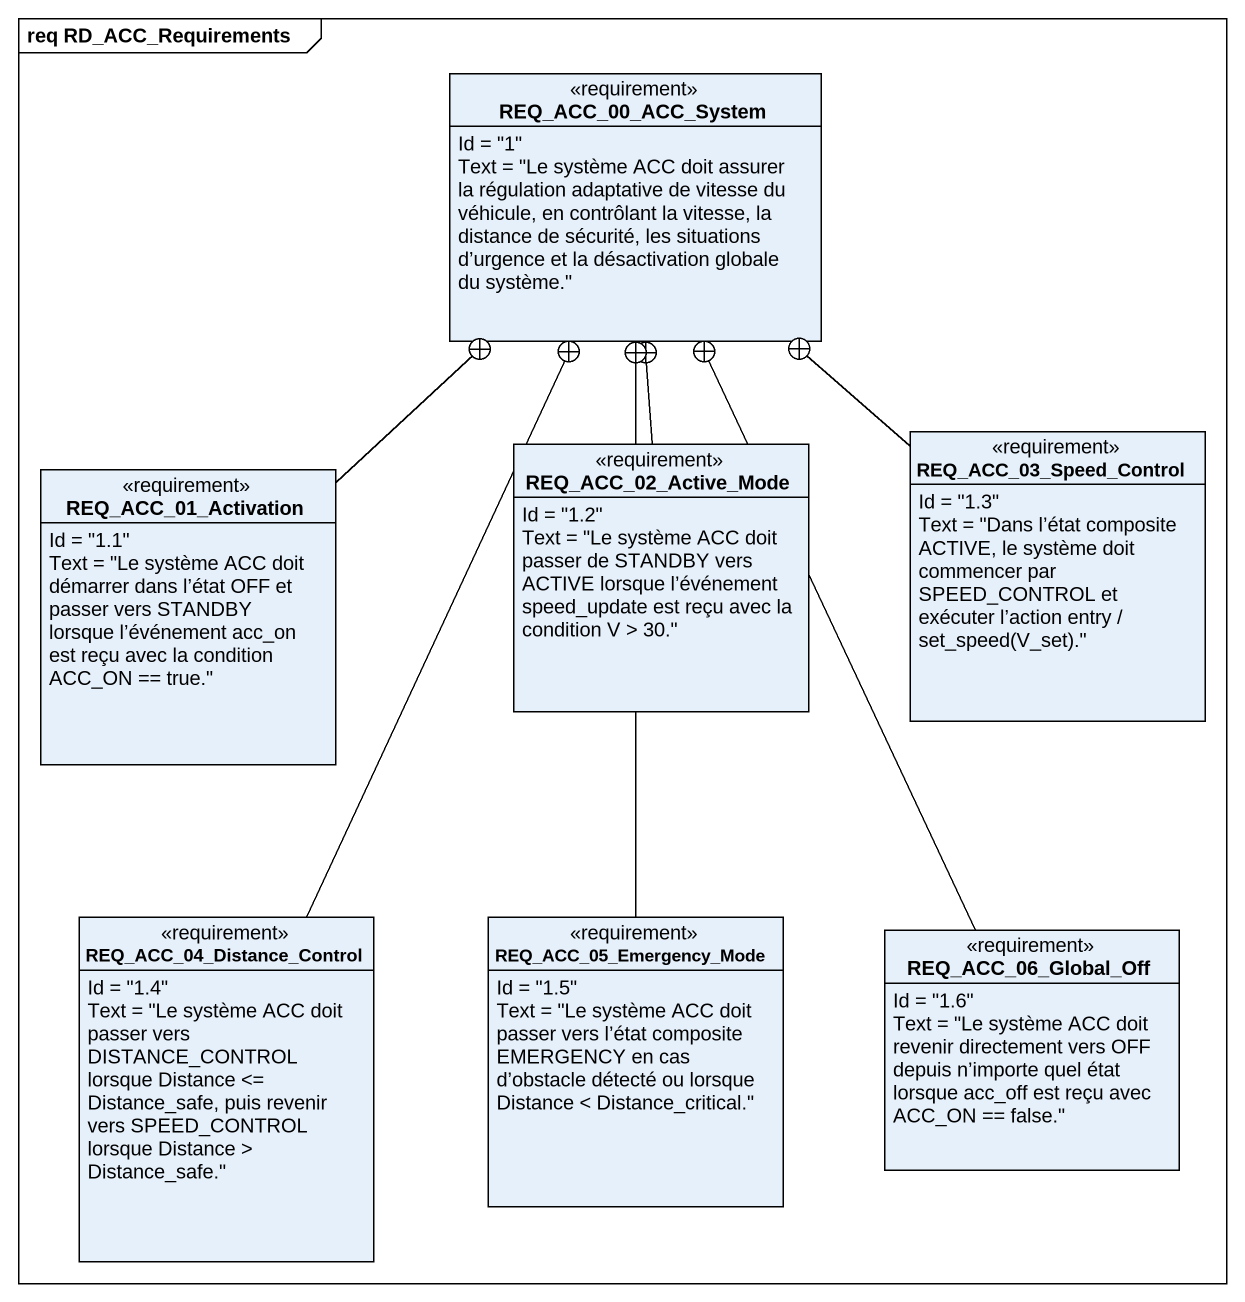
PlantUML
@startuml
mainframe req RD_ACC_Requirements
hide circle
hide empty members
class REQ_ACC_00_ACC_System <<requirement>> {
  Id = "1"
  Text = "Le système ACC doit assurer la régulation adaptative de vitesse du véhicule, en contrôlant la vitesse, la distance de sécurité, les situations d’urgence et la désactivation globale du système."
}
class REQ_ACC_03_Speed_Control <<requirement>> {
  Id = "1.3"
  {field} Text = "Dans l’état composite ACTIVE, le système doit commencer par SPEED_CONTROL et exécuter l’action entry / set_speed(V_set)."
}
class REQ_ACC_01_Activation <<requirement>> {
  Id = "1.1"
  Text = "Le système ACC doit démarrer dans l’état OFF et passer vers STANDBY lorsque l’événement acc_on est reçu avec la condition ACC_ON == true."
}
class REQ_ACC_02_Active_Mode <<requirement>> {
  Id = "1.2"
  Text = "Le système ACC doit passer de STANDBY vers ACTIVE lorsque l’événement speed_update est reçu avec la condition V > 30."
}
class REQ_ACC_04_Distance_Control <<requirement>> {
  Id = "1.4"
  Text = "Le système ACC doit passer vers DISTANCE_CONTROL lorsque Distance <= Distance_safe, puis revenir vers SPEED_CONTROL lorsque Distance > Distance_safe."
}
class REQ_ACC_05_Emergency_Mode <<requirement>> {
  Id = "1.5"
  Text = "Le système ACC doit passer vers l’état composite EMERGENCY en cas d’obstacle détecté ou lorsque Distance < Distance_critical."
}
class REQ_ACC_06_Global_Off <<requirement>> {
  Id = "1.6"
  Text = "Le système ACC doit revenir directement vers OFF depuis n’importe quel état lorsque acc_off est reçu avec ACC_ON == false."
}
REQ_ACC_03_Speed_Control -up-+ REQ_ACC_00_ACC_System
REQ_ACC_01_Activation -up-+ REQ_ACC_00_ACC_System
REQ_ACC_02_Active_Mode -up-+ REQ_ACC_00_ACC_System
REQ_ACC_04_Distance_Control -up-+ REQ_ACC_00_ACC_System
REQ_ACC_05_Emergency_Mode -up-+ REQ_ACC_00_ACC_System
REQ_ACC_06_Global_Off -up-+ REQ_ACC_00_ACC_System
@enduml
